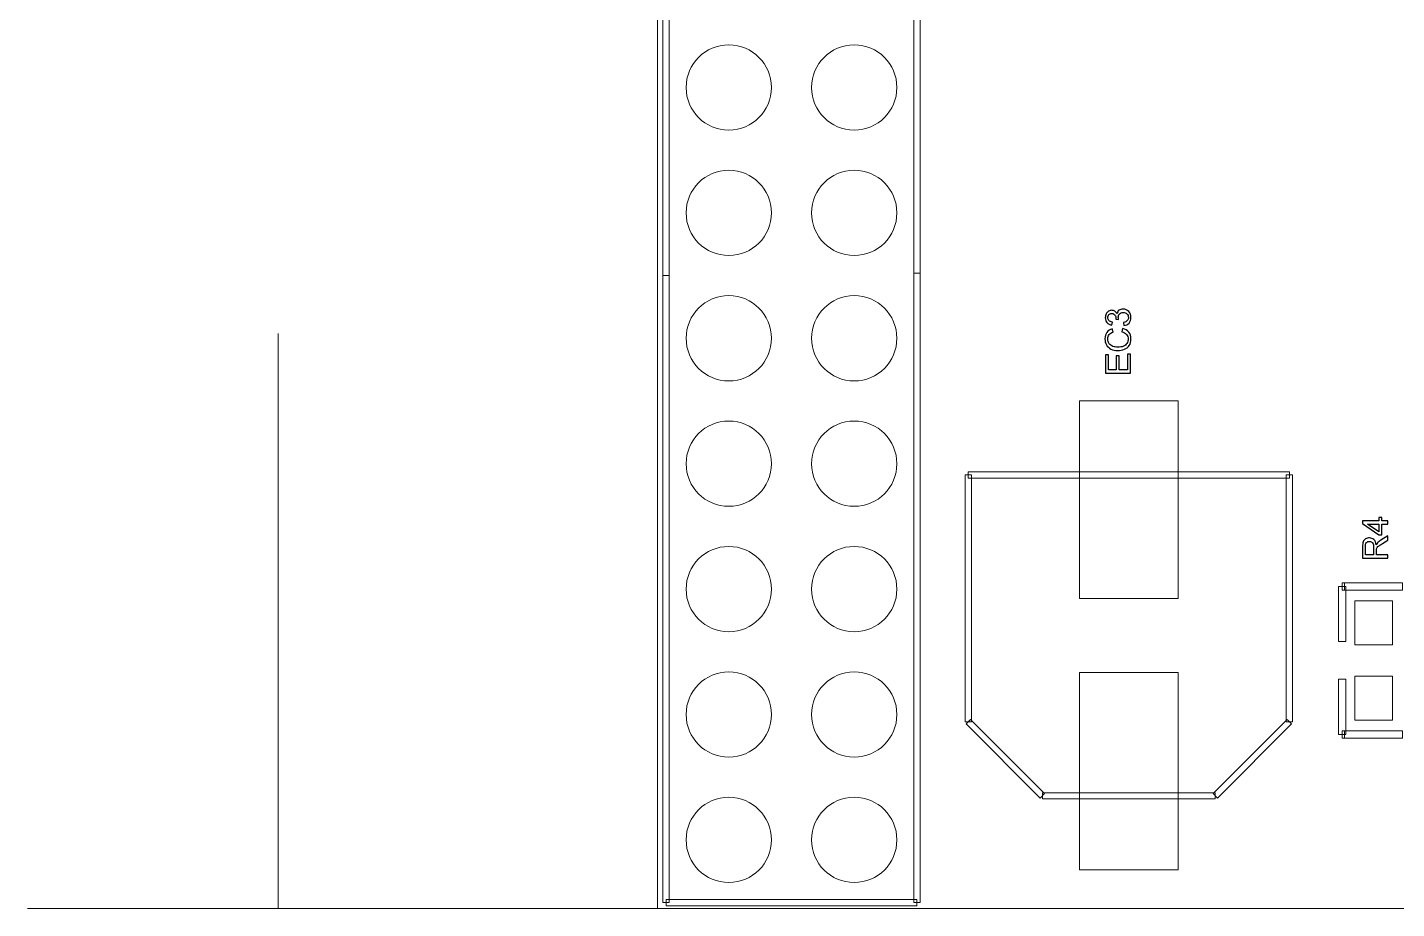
# Model space of a CAD drawing. Header units: millimetres. Extents: x -69 to 39, y -9 to 54.
# Drawn here: x -69.09 to -41.37, y -9.41 to 8.44 of the extents above; entities that cross this region are included whole.
import ezdxf

# ---------------------------------------------------------------- set-up
doc = ezdxf.new("R2010")
doc.units = ezdxf.units.MM
doc.header["$MEASUREMENT"] = 0
for name, color, linetype in [('BG_OUTLINE', 7, 'Continuous'), ('BG_SILKSCREEN_TOP', 7, 'Continuous'), ('PG_SILKSCREEN_BOTTOM', 7, 'Continuous'), ('PG_SILKSCREEN_TOP', 7, 'Continuous'), ('PIN_BOTTOM', 7, 'Continuous'), ('PIN_TOP', 7, 'Continuous'), ('RD_SILKSCREEN_TOP', 7, 'Continuous')]:
    doc.layers.add(name, color=color, linetype=linetype)

msp = doc.modelspace()

# ---------------------------------------------------------------- linework, layer by layer
at = {"layer": 'BG_OUTLINE', "color": 176, "lineweight": 9}
msp.add_open_spline([(22.1252, -9.4051), (22.1252, -9.4051), (-56.3279, -9.4051), (-56.3279, -9.4051), (-56.3279, -9.4051), (-56.3279, -9.4051), (-56.3279, 41.6488), (-56.3279, 41.6488), (-56.3279, 41.6488), (-56.3279, 41.6488), (22.3259, 41.6488), (22.3259, 41.6488), (22.3259, 41.6488), (22.9318, 41.6492), (23.513, 41.4088), (23.9418, 40.9807), (23.9418, 40.9807), (24.3705, 40.5525), (24.6115, 39.9687), (24.6119, 39.3628), (24.6119, 39.3628), (24.6119, 39.3628), (24.6119, -7.1191), (24.6119, -7.1191), (24.6119, -7.1191), (24.6123, -7.725), (24.372, -8.3063), (23.9438, -8.735), (23.9438, -8.735), (23.5156, -9.1637), (22.9318, -9.4047), (22.3259, -9.4051), (22.3259, -9.4051), (22.3259, -9.4051), (22.1252, -9.4051), (22.1252, -9.4051)], degree=3, knots=[0, 0, 0, 0, 0.1111111, 0.1111111, 0.1111111, 0.1111111, 0.2222222, 0.2222222, 0.2222222, 0.2222222, 0.3333333, 0.3333333, 0.3333333, 0.3333333, 0.4444444, 0.4444444, 0.4444444, 0.4444444, 0.5555556, 0.5555556, 0.5555556, 0.5555556, 0.6666667, 0.6666667, 0.6666667, 0.6666667, 0.7777778, 0.7777778, 0.7777778, 0.7777778, 0.8888889, 0.8888889, 0.8888889, 0.8888889, 1, 1, 1, 1], dxfattribs=at)
at = {"layer": 'BG_SILKSCREEN_TOP', "lineweight": 20}
for points in [[(-64.0081, 2.2442), (-64.0081, 2.2442), (-64.0081, -9.4051), (-64.0081, -9.4051)], [(-23.918, -9.4051), (-23.918, -9.4051), (-69.0881, -9.4051), (-69.0881, -9.4051)]]:
    msp.add_open_spline(points, degree=3, dxfattribs=at)
at = {"layer": 'PG_SILKSCREEN_BOTTOM', "color": 6, "lineweight": 9}
for points in [[(-56.221, 18.6571), (-56.221, 18.6571), (-56.094, 18.6571), (-56.094, 18.6571), (-56.094, 18.6571), (-56.094, 18.6571), (-56.094, 3.4171), (-56.094, 3.4171), (-56.094, 3.4171), (-56.094, 3.4171), (-56.221, 3.4171), (-56.221, 3.4171), (-56.221, 3.4171), (-56.221, 3.4171), (-56.221, 18.6571), (-56.221, 18.6571)], [(-51.014, 3.4679), (-51.014, 3.4679), (-51.141, 3.4679), (-51.141, 3.4679), (-51.141, 3.4679), (-51.141, 3.4679), (-51.141, 18.6571), (-51.141, 18.6571), (-51.141, 18.6571), (-51.141, 18.6571), (-51.014, 18.6571), (-51.014, 18.6571), (-51.014, 18.6571), (-51.014, 18.6571), (-51.014, 3.4679), (-51.014, 3.4679)], [(-56.221, 3.4171), (-56.221, 3.4171), (-56.094, 3.4171), (-56.094, 3.4171), (-56.094, 3.4171), (-56.094, 3.4171), (-56.094, -9.2829), (-56.094, -9.2829), (-56.094, -9.2829), (-56.094, -9.2829), (-56.221, -9.2829), (-56.221, -9.2829), (-56.221, -9.2829), (-56.221, -9.2829), (-56.221, 3.4171), (-56.221, 3.4171)], [(-51.014, -9.2829), (-51.014, -9.2829), (-51.141, -9.2829), (-51.141, -9.2829), (-51.141, -9.2829), (-51.141, -9.2829), (-51.141, 3.4679), (-51.141, 3.4679), (-51.141, 3.4679), (-51.141, 3.4679), (-51.014, 3.4679), (-51.014, 3.4679), (-51.014, 3.4679), (-51.014, 3.4679), (-51.014, -9.2829), (-51.014, -9.2829)], [(-56.1575, -9.3464), (-56.1575, -9.3464), (-56.1575, -9.2194), (-56.1575, -9.2194), (-56.1575, -9.2194), (-56.1575, -9.2194), (-51.0775, -9.2194), (-51.0775, -9.2194), (-51.0775, -9.2194), (-51.0775, -9.2194), (-51.0775, -9.3464), (-51.0775, -9.3464), (-51.0775, -9.3464), (-51.0775, -9.3464), (-56.1575, -9.3464), (-56.1575, -9.3464)]]:
    msp.add_open_spline(points, degree=3, knots=[0, 0, 0, 0, 0.25, 0.25, 0.25, 0.25, 0.5, 0.5, 0.5, 0.5, 0.75, 0.75, 0.75, 0.75, 1, 1, 1, 1], dxfattribs=at)
at = {"layer": 'PG_SILKSCREEN_TOP', "lineweight": 9}
for points in [[(-49.9738, -5.6205), (-49.9738, -5.6205), (-50.1008, -5.6205), (-50.1008, -5.6205), (-50.1008, -5.6205), (-50.1008, -5.6205), (-50.1008, -0.6205), (-50.1008, -0.6205), (-50.1008, -0.6205), (-50.1008, -0.6205), (-49.9738, -0.6205), (-49.9738, -0.6205), (-49.9738, -0.6205), (-49.9738, -0.6205), (-49.9738, -5.6205), (-49.9738, -5.6205)], [(-50.0373, -0.684), (-50.0373, -0.684), (-50.0373, -0.557), (-50.0373, -0.557), (-50.0373, -0.557), (-50.0373, -0.557), (-43.5375, -0.557), (-43.5375, -0.557), (-43.5375, -0.557), (-43.5375, -0.557), (-43.5375, -0.684), (-43.5375, -0.684), (-43.5375, -0.684), (-43.5375, -0.684), (-50.0373, -0.684), (-50.0373, -0.684)], [(-43.601, -0.6205), (-43.601, -0.6205), (-43.474, -0.6205), (-43.474, -0.6205), (-43.474, -0.6205), (-43.474, -0.6205), (-43.474, -5.6205), (-43.474, -5.6205), (-43.474, -5.6205), (-43.474, -5.6205), (-43.601, -5.6205), (-43.601, -5.6205), (-43.601, -5.6205), (-43.601, -5.6205), (-43.601, -0.6205), (-43.601, -0.6205)], [(-42.3932, -3.9975), (-42.3932, -3.9975), (-42.5456, -3.9975), (-42.5456, -3.9975), (-42.5456, -3.9975), (-42.5456, -3.9975), (-42.5456, -2.8799), (-42.5456, -2.8799), (-42.5456, -2.8799), (-42.5456, -2.8799), (-42.3932, -2.8799), (-42.3932, -2.8799), (-42.3932, -2.8799), (-42.3932, -2.8799), (-42.3932, -3.9975), (-42.3932, -3.9975)], [(-42.4694, -2.9561), (-42.4694, -2.9561), (-42.4694, -2.8037), (-42.4694, -2.8037), (-42.4694, -2.8037), (-42.4694, -2.8037), (-42.4186, -2.8037), (-42.4186, -2.8037), (-42.4186, -2.8037), (-42.4186, -2.8037), (-42.4186, -2.9561), (-42.4186, -2.9561), (-42.4186, -2.9561), (-42.4186, -2.9561), (-42.4694, -2.9561), (-42.4694, -2.9561)], [(-42.4186, -2.9561), (-42.4186, -2.9561), (-42.4186, -2.8037), (-42.4186, -2.8037), (-42.4186, -2.8037), (-42.4186, -2.8037), (-41.2502, -2.8037), (-41.2502, -2.8037), (-41.2502, -2.8037), (-41.2502, -2.8037), (-41.2502, -2.9561), (-41.2502, -2.9561), (-41.2502, -2.9561), (-41.2502, -2.9561), (-42.4186, -2.9561), (-42.4186, -2.9561)], [(-42.5456, -4.7595), (-42.5456, -4.7595), (-42.3932, -4.7595), (-42.3932, -4.7595), (-42.3932, -4.7595), (-42.3932, -4.7595), (-42.3932, -5.8771), (-42.3932, -5.8771), (-42.3932, -5.8771), (-42.3932, -5.8771), (-42.5456, -5.8771), (-42.5456, -5.8771), (-42.5456, -5.8771), (-42.5456, -5.8771), (-42.5456, -4.7595), (-42.5456, -4.7595)], [(-48.4925, -7.0755), (-48.4925, -7.0755), (-48.5824, -7.1653), (-48.5824, -7.1653), (-48.5824, -7.1653), (-48.5824, -7.1653), (-50.0822, -5.6654), (-50.0822, -5.6654), (-50.0822, -5.6654), (-50.0822, -5.6654), (-49.9924, -5.5756), (-49.9924, -5.5756), (-49.9924, -5.5756), (-49.9924, -5.5756), (-48.4925, -7.0755), (-48.4925, -7.0755)], [(-43.5824, -5.5756), (-43.5824, -5.5756), (-43.4926, -5.6654), (-43.4926, -5.6654), (-43.4926, -5.6654), (-43.4926, -5.6654), (-44.9924, -7.1653), (-44.9924, -7.1653), (-44.9924, -7.1653), (-44.9924, -7.1653), (-45.0822, -7.0755), (-45.0822, -7.0755), (-45.0822, -7.0755), (-45.0822, -7.0755), (-43.5824, -5.5756), (-43.5824, -5.5756)], [(-42.4694, -5.9533), (-42.4694, -5.9533), (-42.4694, -5.8009), (-42.4694, -5.8009), (-42.4694, -5.8009), (-42.4694, -5.8009), (-42.4186, -5.8009), (-42.4186, -5.8009), (-42.4186, -5.8009), (-42.4186, -5.8009), (-42.4186, -5.9533), (-42.4186, -5.9533), (-42.4186, -5.9533), (-42.4186, -5.9533), (-42.4694, -5.9533), (-42.4694, -5.9533)], [(-42.4186, -5.9533), (-42.4186, -5.9533), (-42.4186, -5.8009), (-42.4186, -5.8009), (-42.4186, -5.8009), (-42.4186, -5.8009), (-41.2502, -5.8009), (-41.2502, -5.8009), (-41.2502, -5.8009), (-41.2502, -5.8009), (-41.2502, -5.9533), (-41.2502, -5.9533), (-41.2502, -5.9533), (-41.2502, -5.9533), (-42.4186, -5.9533), (-42.4186, -5.9533)], [(-45.0373, -7.0569), (-45.0373, -7.0569), (-45.0373, -7.1839), (-45.0373, -7.1839), (-45.0373, -7.1839), (-45.0373, -7.1839), (-48.5375, -7.1839), (-48.5375, -7.1839), (-48.5375, -7.1839), (-48.5375, -7.1839), (-48.5375, -7.0569), (-48.5375, -7.0569), (-48.5375, -7.0569), (-48.5375, -7.0569), (-45.0373, -7.0569), (-45.0373, -7.0569)]]:
    msp.add_open_spline(points, degree=3, knots=[0, 0, 0, 0, 0.25, 0.25, 0.25, 0.25, 0.5, 0.5, 0.5, 0.5, 0.75, 0.75, 0.75, 0.75, 1, 1, 1, 1], dxfattribs=at)
at = {"layer": 'PIN_BOTTOM', "color": 9, "lineweight": 9}
for points in [[(-54.0239, 7.2271), (-54.0239, 7.704), (-54.4105, 8.0907), (-54.8874, 8.0907), (-54.8874, 8.0907), (-55.3644, 8.0907), (-55.751, 7.704), (-55.751, 7.2271), (-55.751, 7.2271), (-55.7511, 6.7501), (-55.3644, 6.3635), (-54.8875, 6.3635), (-54.8875, 6.3635), (-54.4105, 6.3635), (-54.0239, 6.7501), (-54.0239, 7.227)], [(-51.4839, 7.2271), (-51.4839, 7.704), (-51.8705, 8.0907), (-52.3474, 8.0907), (-52.3474, 8.0907), (-52.8244, 8.0907), (-53.211, 7.704), (-53.211, 7.2271), (-53.211, 7.2271), (-53.2111, 6.7501), (-52.8244, 6.3635), (-52.3475, 6.3635), (-52.3475, 6.3635), (-51.8705, 6.3635), (-51.4839, 6.7501), (-51.4839, 7.227)], [(-54.0239, 4.6871), (-54.0239, 5.164), (-54.4105, 5.5507), (-54.8874, 5.5507), (-54.8874, 5.5507), (-55.3644, 5.5507), (-55.751, 5.164), (-55.751, 4.6871), (-55.751, 4.6871), (-55.7511, 4.2101), (-55.3644, 3.8235), (-54.8875, 3.8235), (-54.8875, 3.8235), (-54.4105, 3.8235), (-54.0239, 4.2101), (-54.0239, 4.687)], [(-51.4839, 4.6871), (-51.4839, 5.164), (-51.8705, 5.5507), (-52.3474, 5.5507), (-52.3474, 5.5507), (-52.8244, 5.5507), (-53.211, 5.164), (-53.211, 4.6871), (-53.211, 4.6871), (-53.2111, 4.2101), (-52.8244, 3.8235), (-52.3475, 3.8235), (-52.3475, 3.8235), (-51.8705, 3.8235), (-51.4839, 4.2101), (-51.4839, 4.687)], [(-54.0239, 2.1471), (-54.0239, 2.624), (-54.4105, 3.0107), (-54.8874, 3.0107), (-54.8874, 3.0107), (-55.3644, 3.0107), (-55.751, 2.624), (-55.751, 2.1471), (-55.751, 2.1471), (-55.7511, 1.6701), (-55.3644, 1.2835), (-54.8875, 1.2835), (-54.8875, 1.2835), (-54.4105, 1.2835), (-54.0239, 1.6701), (-54.0239, 2.147)], [(-51.4839, 2.1471), (-51.4839, 2.624), (-51.8705, 3.0107), (-52.3474, 3.0107), (-52.3474, 3.0107), (-52.8244, 3.0107), (-53.211, 2.624), (-53.211, 2.1471), (-53.211, 2.1471), (-53.2111, 1.6701), (-52.8244, 1.2835), (-52.3475, 1.2835), (-52.3475, 1.2835), (-51.8705, 1.2835), (-51.4839, 1.6701), (-51.4839, 2.147)], [(-54.0239, -0.3929), (-54.0239, 0.084), (-54.4105, 0.4707), (-54.8874, 0.4707), (-54.8874, 0.4707), (-55.3644, 0.4707), (-55.751, 0.084), (-55.751, -0.3929), (-55.751, -0.3929), (-55.7511, -0.8699), (-55.3644, -1.2565), (-54.8875, -1.2565), (-54.8875, -1.2565), (-54.4105, -1.2565), (-54.0239, -0.8699), (-54.0239, -0.393)], [(-51.4839, -0.3929), (-51.4839, 0.084), (-51.8705, 0.4707), (-52.3474, 0.4707), (-52.3474, 0.4707), (-52.8244, 0.4707), (-53.211, 0.084), (-53.211, -0.3929), (-53.211, -0.3929), (-53.2111, -0.8699), (-52.8244, -1.2565), (-52.3475, -1.2565), (-52.3475, -1.2565), (-51.8705, -1.2565), (-51.4839, -0.8699), (-51.4839, -0.393)], [(-54.0239, -2.9329), (-54.0239, -2.456), (-54.4105, -2.0693), (-54.8874, -2.0693), (-54.8874, -2.0693), (-55.3644, -2.0693), (-55.751, -2.456), (-55.751, -2.9329), (-55.751, -2.9329), (-55.7511, -3.4099), (-55.3644, -3.7965), (-54.8875, -3.7965), (-54.8875, -3.7965), (-54.4105, -3.7965), (-54.0239, -3.4099), (-54.0239, -2.933)], [(-51.4839, -2.9329), (-51.4839, -2.456), (-51.8705, -2.0693), (-52.3474, -2.0693), (-52.3474, -2.0693), (-52.8244, -2.0693), (-53.211, -2.456), (-53.211, -2.9329), (-53.211, -2.9329), (-53.2111, -3.4099), (-52.8244, -3.7965), (-52.3475, -3.7965), (-52.3475, -3.7965), (-51.8705, -3.7965), (-51.4839, -3.4099), (-51.4839, -2.933)], [(-54.0239, -5.4729), (-54.0239, -4.996), (-54.4105, -4.6093), (-54.8874, -4.6093), (-54.8874, -4.6093), (-55.3644, -4.6093), (-55.751, -4.996), (-55.751, -5.4729), (-55.751, -5.4729), (-55.7511, -5.9499), (-55.3644, -6.3365), (-54.8875, -6.3365), (-54.8875, -6.3365), (-54.4105, -6.3365), (-54.0239, -5.9499), (-54.0239, -5.473)], [(-51.4839, -5.4729), (-51.4839, -4.996), (-51.8705, -4.6093), (-52.3474, -4.6093), (-52.3474, -4.6093), (-52.8244, -4.6093), (-53.211, -4.996), (-53.211, -5.4729), (-53.211, -5.4729), (-53.2111, -5.9499), (-52.8244, -6.3365), (-52.3475, -6.3365), (-52.3475, -6.3365), (-51.8705, -6.3365), (-51.4839, -5.9499), (-51.4839, -5.473)], [(-54.0239, -8.0129), (-54.0239, -7.536), (-54.4105, -7.1493), (-54.8874, -7.1493), (-54.8874, -7.1493), (-55.3644, -7.1493), (-55.751, -7.536), (-55.751, -8.0129), (-55.751, -8.0129), (-55.7511, -8.4899), (-55.3644, -8.8765), (-54.8875, -8.8765), (-54.8875, -8.8765), (-54.4105, -8.8765), (-54.0239, -8.4899), (-54.0239, -8.013)], [(-51.4839, -8.0129), (-51.4839, -7.536), (-51.8705, -7.1493), (-52.3474, -7.1493), (-52.3474, -7.1493), (-52.8244, -7.1493), (-53.211, -7.536), (-53.211, -8.0129), (-53.211, -8.0129), (-53.2111, -8.4899), (-52.8244, -8.8765), (-52.3475, -8.8765), (-52.3475, -8.8765), (-51.8705, -8.8765), (-51.4839, -8.4899), (-51.4839, -8.013)]]:
    msp.add_open_spline(points, degree=3, knots=[0, 0, 0, 0, 0.25, 0.25, 0.25, 0.25, 0.5, 0.5, 0.5, 0.5, 0.75, 0.75, 0.75, 0.75, 1, 1, 1, 1], dxfattribs=at)
at = {"layer": 'PIN_TOP', "color": 8, "lineweight": 9}
for points in [[(-54.0239, 7.2271), (-54.0239, 7.704), (-54.4105, 8.0907), (-54.8874, 8.0907), (-54.8874, 8.0907), (-55.3644, 8.0907), (-55.751, 7.704), (-55.751, 7.2271), (-55.751, 7.2271), (-55.7511, 6.7501), (-55.3644, 6.3635), (-54.8875, 6.3635), (-54.8875, 6.3635), (-54.4105, 6.3635), (-54.0239, 6.7501), (-54.0239, 7.227)], [(-51.4839, 7.2271), (-51.4839, 7.704), (-51.8705, 8.0907), (-52.3474, 8.0907), (-52.3474, 8.0907), (-52.8244, 8.0907), (-53.211, 7.704), (-53.211, 7.2271), (-53.211, 7.2271), (-53.2111, 6.7501), (-52.8244, 6.3635), (-52.3475, 6.3635), (-52.3475, 6.3635), (-51.8705, 6.3635), (-51.4839, 6.7501), (-51.4839, 7.227)], [(-54.0239, 4.6871), (-54.0239, 5.164), (-54.4105, 5.5507), (-54.8874, 5.5507), (-54.8874, 5.5507), (-55.3644, 5.5507), (-55.751, 5.164), (-55.751, 4.6871), (-55.751, 4.6871), (-55.7511, 4.2101), (-55.3644, 3.8235), (-54.8875, 3.8235), (-54.8875, 3.8235), (-54.4105, 3.8235), (-54.0239, 4.2101), (-54.0239, 4.687)], [(-51.4839, 4.6871), (-51.4839, 5.164), (-51.8705, 5.5507), (-52.3474, 5.5507), (-52.3474, 5.5507), (-52.8244, 5.5507), (-53.211, 5.164), (-53.211, 4.6871), (-53.211, 4.6871), (-53.2111, 4.2101), (-52.8244, 3.8235), (-52.3475, 3.8235), (-52.3475, 3.8235), (-51.8705, 3.8235), (-51.4839, 4.2101), (-51.4839, 4.687)], [(-54.0239, 2.1471), (-54.0239, 2.624), (-54.4105, 3.0107), (-54.8874, 3.0107), (-54.8874, 3.0107), (-55.3644, 3.0107), (-55.751, 2.624), (-55.751, 2.1471), (-55.751, 2.1471), (-55.7511, 1.6701), (-55.3644, 1.2835), (-54.8875, 1.2835), (-54.8875, 1.2835), (-54.4105, 1.2835), (-54.0239, 1.6701), (-54.0239, 2.147)], [(-51.4839, 2.1471), (-51.4839, 2.624), (-51.8705, 3.0107), (-52.3474, 3.0107), (-52.3474, 3.0107), (-52.8244, 3.0107), (-53.211, 2.624), (-53.211, 2.1471), (-53.211, 2.1471), (-53.2111, 1.6701), (-52.8244, 1.2835), (-52.3475, 1.2835), (-52.3475, 1.2835), (-51.8705, 1.2835), (-51.4839, 1.6701), (-51.4839, 2.147)], [(-45.7874, -3.1204), (-45.7874, -3.1204), (-47.7874, -3.1204), (-47.7874, -3.1204), (-47.7874, -3.1204), (-47.7874, -3.1204), (-47.7874, 0.8796), (-47.7874, 0.8796), (-47.7874, 0.8796), (-47.7874, 0.8796), (-45.7874, 0.8796), (-45.7874, 0.8796), (-45.7874, 0.8796), (-45.7874, 0.8796), (-45.7874, -3.1204), (-45.7874, -3.1204)], [(-54.0239, -0.3929), (-54.0239, 0.084), (-54.4105, 0.4707), (-54.8874, 0.4707), (-54.8874, 0.4707), (-55.3644, 0.4707), (-55.751, 0.084), (-55.751, -0.3929), (-55.751, -0.3929), (-55.7511, -0.8699), (-55.3644, -1.2565), (-54.8875, -1.2565), (-54.8875, -1.2565), (-54.4105, -1.2565), (-54.0239, -0.8699), (-54.0239, -0.393)], [(-51.4839, -0.3929), (-51.4839, 0.084), (-51.8705, 0.4707), (-52.3474, 0.4707), (-52.3474, 0.4707), (-52.8244, 0.4707), (-53.211, 0.084), (-53.211, -0.3929), (-53.211, -0.3929), (-53.2111, -0.8699), (-52.8244, -1.2565), (-52.3475, -1.2565), (-52.3475, -1.2565), (-51.8705, -1.2565), (-51.4839, -0.8699), (-51.4839, -0.393)], [(-54.0239, -2.9329), (-54.0239, -2.456), (-54.4105, -2.0693), (-54.8874, -2.0693), (-54.8874, -2.0693), (-55.3644, -2.0693), (-55.751, -2.456), (-55.751, -2.9329), (-55.751, -2.9329), (-55.7511, -3.4099), (-55.3644, -3.7965), (-54.8875, -3.7965), (-54.8875, -3.7965), (-54.4105, -3.7965), (-54.0239, -3.4099), (-54.0239, -2.933)], [(-51.4839, -2.9329), (-51.4839, -2.456), (-51.8705, -2.0693), (-52.3474, -2.0693), (-52.3474, -2.0693), (-52.8244, -2.0693), (-53.211, -2.456), (-53.211, -2.9329), (-53.211, -2.9329), (-53.2111, -3.4099), (-52.8244, -3.7965), (-52.3475, -3.7965), (-52.3475, -3.7965), (-51.8705, -3.7965), (-51.4839, -3.4099), (-51.4839, -2.933)], [(-42.2118, -3.172), (-42.2118, -3.172), (-41.4498, -3.172), (-41.4498, -3.172), (-41.4498, -3.172), (-41.4498, -3.172), (-41.4498, -4.061), (-41.4498, -4.061), (-41.4498, -4.061), (-41.4498, -4.061), (-42.2118, -4.061), (-42.2118, -4.061), (-42.2118, -4.061), (-42.2118, -4.061), (-42.2118, -3.172), (-42.2118, -3.172)], [(-54.0239, -5.4729), (-54.0239, -4.996), (-54.4105, -4.6093), (-54.8874, -4.6093), (-54.8874, -4.6093), (-55.3644, -4.6093), (-55.751, -4.996), (-55.751, -5.4729), (-55.751, -5.4729), (-55.7511, -5.9499), (-55.3644, -6.3365), (-54.8875, -6.3365), (-54.8875, -6.3365), (-54.4105, -6.3365), (-54.0239, -5.9499), (-54.0239, -5.473)], [(-51.4839, -5.4729), (-51.4839, -4.996), (-51.8705, -4.6093), (-52.3474, -4.6093), (-52.3474, -4.6093), (-52.8244, -4.6093), (-53.211, -4.996), (-53.211, -5.4729), (-53.211, -5.4729), (-53.2111, -5.9499), (-52.8244, -6.3365), (-52.3475, -6.3365), (-52.3475, -6.3365), (-51.8705, -6.3365), (-51.4839, -5.9499), (-51.4839, -5.473)], [(-45.7874, -8.6205), (-45.7874, -8.6205), (-47.7874, -8.6205), (-47.7874, -8.6205), (-47.7874, -8.6205), (-47.7874, -8.6205), (-47.7874, -4.6205), (-47.7874, -4.6205), (-47.7874, -4.6205), (-47.7874, -4.6205), (-45.7874, -4.6205), (-45.7874, -4.6205), (-45.7874, -4.6205), (-45.7874, -4.6205), (-45.7874, -8.6205), (-45.7874, -8.6205)], [(-42.2118, -4.696), (-42.2118, -4.696), (-41.4498, -4.696), (-41.4498, -4.696), (-41.4498, -4.696), (-41.4498, -4.696), (-41.4498, -5.585), (-41.4498, -5.585), (-41.4498, -5.585), (-41.4498, -5.585), (-42.2118, -5.585), (-42.2118, -5.585), (-42.2118, -5.585), (-42.2118, -5.585), (-42.2118, -4.696), (-42.2118, -4.696)], [(-54.0239, -8.0129), (-54.0239, -7.536), (-54.4105, -7.1493), (-54.8874, -7.1493), (-54.8874, -7.1493), (-55.3644, -7.1493), (-55.751, -7.536), (-55.751, -8.0129), (-55.751, -8.0129), (-55.7511, -8.4899), (-55.3644, -8.8765), (-54.8875, -8.8765), (-54.8875, -8.8765), (-54.4105, -8.8765), (-54.0239, -8.4899), (-54.0239, -8.013)], [(-51.4839, -8.0129), (-51.4839, -7.536), (-51.8705, -7.1493), (-52.3474, -7.1493), (-52.3474, -7.1493), (-52.8244, -7.1493), (-53.211, -7.536), (-53.211, -8.0129), (-53.211, -8.0129), (-53.2111, -8.4899), (-52.8244, -8.8765), (-52.3475, -8.8765), (-52.3475, -8.8765), (-51.8705, -8.8765), (-51.4839, -8.4899), (-51.4839, -8.013)]]:
    msp.add_open_spline(points, degree=3, knots=[0, 0, 0, 0, 0.25, 0.25, 0.25, 0.25, 0.5, 0.5, 0.5, 0.5, 0.75, 0.75, 0.75, 0.75, 1, 1, 1, 1], dxfattribs=at)
at = {"layer": 'RD_SILKSCREEN_TOP', "color": 1}
for points, knots in [([(-46.8878, 2.4052), (-46.8878, 2.4052), (-46.8961, 2.4676), (-46.8961, 2.4676), (-46.8961, 2.4676), (-46.8607, 2.4749), (-46.8352, 2.4871), (-46.8195, 2.5043), (-46.8195, 2.5043), (-46.8039, 2.5216), (-46.7961, 2.5426), (-46.7961, 2.5673), (-46.7961, 2.5673), (-46.7961, 2.5967), (-46.8063, 2.6216), (-46.8267, 2.6419), (-46.8267, 2.6419), (-46.847, 2.662), (-46.8723, 2.6722), (-46.9024, 2.6722), (-46.9024, 2.6722), (-46.9311, 2.6722), (-46.9548, 2.6629), (-46.9734, 2.6441), (-46.9734, 2.6441), (-46.992, 2.6253), (-47.0014, 2.6015), (-47.0014, 2.5725), (-47.0014, 2.5725), (-47.0014, 2.5607), (-46.999, 2.546), (-46.9944, 2.5284), (-46.9944, 2.5284), (-46.9944, 2.5284), (-47.0493, 2.5354), (-47.0493, 2.5354), (-47.0493, 2.5354), (-47.0488, 2.5396), (-47.0485, 2.5429), (-47.0485, 2.5455), (-47.0485, 2.5455), (-47.0485, 2.5721), (-47.0555, 2.596), (-47.0694, 2.6173), (-47.0694, 2.6173), (-47.0833, 2.6387), (-47.1047, 2.6493), (-47.1337, 2.6493), (-47.1337, 2.6493), (-47.1565, 2.6493), (-47.1756, 2.6415), (-47.1906, 2.626), (-47.1906, 2.626), (-47.2056, 2.6105), (-47.2132, 2.5904), (-47.2132, 2.5659), (-47.2132, 2.5659), (-47.2132, 2.5416), (-47.2055, 2.5213), (-47.1903, 2.5052), (-47.1903, 2.5052), (-47.175, 2.489), (-47.152, 2.4785), (-47.1214, 2.4739), (-47.1214, 2.4739), (-47.1214, 2.4739), (-47.1326, 2.4115), (-47.1326, 2.4115), (-47.1326, 2.4115), (-47.1745, 2.419), (-47.207, 2.4365), (-47.23, 2.4635), (-47.23, 2.4635), (-47.253, 2.4906), (-47.2646, 2.5243), (-47.2646, 2.5646), (-47.2646, 2.5646), (-47.2646, 2.5923), (-47.2586, 2.6179), (-47.2467, 2.6413), (-47.2467, 2.6413), (-47.2348, 2.6646), (-47.2185, 2.6825), (-47.1979, 2.695), (-47.1979, 2.695), (-47.1773, 2.7073), (-47.1555, 2.7136), (-47.1322, 2.7136), (-47.1322, 2.7136), (-47.1103, 2.7136), (-47.0903, 2.7077), (-47.0721, 2.6958), (-47.0721, 2.6958), (-47.0541, 2.684), (-47.0398, 2.6665), (-47.0291, 2.6434), (-47.0291, 2.6434), (-47.0222, 2.6735), (-47.0078, 2.6969), (-46.9858, 2.7136), (-46.9858, 2.7136), (-46.964, 2.7302), (-46.9367, 2.7385), (-46.9038, 2.7385), (-46.9038, 2.7385), (-46.8594, 2.7385), (-46.8217, 2.7224), (-46.7907, 2.6899), (-46.7907, 2.6899), (-46.7598, 2.6575), (-46.7444, 2.6165), (-46.7444, 2.567), (-46.7444, 2.567), (-46.7444, 2.5223), (-46.7577, 2.4852), (-46.7843, 2.4557), (-46.7843, 2.4557), (-46.8109, 2.4262), (-46.8454, 2.4093), (-46.8878, 2.4052)], [0, 0, 0, 0, 0.0333333, 0.0333333, 0.0333333, 0.0333333, 0.0666667, 0.0666667, 0.0666667, 0.0666667, 0.1, 0.1, 0.1, 0.1, 0.1333333, 0.1333333, 0.1333333, 0.1333333, 0.1666667, 0.1666667, 0.1666667, 0.1666667, 0.2, 0.2, 0.2, 0.2, 0.2333333, 0.2333333, 0.2333333, 0.2333333, 0.2666667, 0.2666667, 0.2666667, 0.2666667, 0.3, 0.3, 0.3, 0.3, 0.3333333, 0.3333333, 0.3333333, 0.3333333, 0.3666667, 0.3666667, 0.3666667, 0.3666667, 0.4, 0.4, 0.4, 0.4, 0.4333333, 0.4333333, 0.4333333, 0.4333333, 0.4666667, 0.4666667, 0.4666667, 0.4666667, 0.5, 0.5, 0.5, 0.5, 0.5333333, 0.5333333, 0.5333333, 0.5333333, 0.5666667, 0.5666667, 0.5666667, 0.5666667, 0.6, 0.6, 0.6, 0.6, 0.6333333, 0.6333333, 0.6333333, 0.6333333, 0.6666667, 0.6666667, 0.6666667, 0.6666667, 0.7, 0.7, 0.7, 0.7, 0.7333333, 0.7333333, 0.7333333, 0.7333333, 0.7666667, 0.7666667, 0.7666667, 0.7666667, 0.8, 0.8, 0.8, 0.8, 0.8333333, 0.8333333, 0.8333333, 0.8333333, 0.8666667, 0.8666667, 0.8666667, 0.8666667, 0.9, 0.9, 0.9, 0.9, 0.9333333, 0.9333333, 0.9333333, 0.9333333, 0.9666667, 0.9666667, 0.9666667, 0.9666667, 1, 1, 1, 1]), ([(-46.9319, 2.2798), (-46.9319, 2.2798), (-46.9148, 2.3472), (-46.9148, 2.3472), (-46.9148, 2.3472), (-46.8596, 2.3331), (-46.8174, 2.3076), (-46.7882, 2.271), (-46.7882, 2.271), (-46.7592, 2.2343), (-46.7447, 2.1894), (-46.7447, 2.1363), (-46.7447, 2.1363), (-46.7447, 2.0815), (-46.7559, 2.0369), (-46.7782, 2.0025), (-46.7782, 2.0025), (-46.8006, 1.9681), (-46.8329, 1.9419), (-46.8753, 1.924), (-46.8753, 1.924), (-46.9177, 1.9061), (-46.9632, 1.8971), (-47.0118, 1.8971), (-47.0118, 1.8971), (-47.0648, 1.8971), (-47.111, 1.9072), (-47.1505, 1.9275), (-47.1505, 1.9275), (-47.19, 1.9478), (-47.2199, 1.9766), (-47.2405, 2.014), (-47.2405, 2.014), (-47.261, 2.0514), (-47.2712, 2.0925), (-47.2712, 2.1374), (-47.2712, 2.1374), (-47.2712, 2.1884), (-47.2582, 2.2312), (-47.2323, 2.2659), (-47.2323, 2.2659), (-47.2063, 2.3006), (-47.1699, 2.3248), (-47.1229, 2.3384), (-47.1229, 2.3384), (-47.1229, 2.3384), (-47.1072, 2.2722), (-47.1072, 2.2722), (-47.1072, 2.2722), (-47.1443, 2.2603), (-47.1712, 2.2433), (-47.1882, 2.2207), (-47.1882, 2.2207), (-47.2051, 2.1983), (-47.2135, 2.1701), (-47.2135, 2.136), (-47.2135, 2.136), (-47.2135, 2.0969), (-47.2042, 2.0643), (-47.1855, 2.038), (-47.1855, 2.038), (-47.1666, 2.0116), (-47.1415, 1.9932), (-47.1098, 1.9826), (-47.1098, 1.9826), (-47.0783, 1.9719), (-47.0457, 1.9666), (-47.0122, 1.9666), (-47.0122, 1.9666), (-46.9688, 1.9666), (-46.9311, 1.9729), (-46.8987, 1.9854), (-46.8987, 1.9854), (-46.8665, 1.9981), (-46.8423, 2.0177), (-46.8263, 2.0444), (-46.8263, 2.0444), (-46.8103, 2.071), (-46.8024, 2.0998), (-46.8024, 2.1309), (-46.8024, 2.1309), (-46.8024, 2.1686), (-46.8133, 2.2005), (-46.835, 2.2267), (-46.835, 2.2267), (-46.8568, 2.2529), (-46.8891, 2.2705), (-46.9319, 2.2798)], [0, 0, 0, 0, 0.0454545, 0.0454545, 0.0454545, 0.0454545, 0.0909091, 0.0909091, 0.0909091, 0.0909091, 0.1363636, 0.1363636, 0.1363636, 0.1363636, 0.1818182, 0.1818182, 0.1818182, 0.1818182, 0.2272727, 0.2272727, 0.2272727, 0.2272727, 0.2727273, 0.2727273, 0.2727273, 0.2727273, 0.3181818, 0.3181818, 0.3181818, 0.3181818, 0.3636364, 0.3636364, 0.3636364, 0.3636364, 0.4090909, 0.4090909, 0.4090909, 0.4090909, 0.4545455, 0.4545455, 0.4545455, 0.4545455, 0.5, 0.5, 0.5, 0.5, 0.5454545, 0.5454545, 0.5454545, 0.5454545, 0.5909091, 0.5909091, 0.5909091, 0.5909091, 0.6363636, 0.6363636, 0.6363636, 0.6363636, 0.6818182, 0.6818182, 0.6818182, 0.6818182, 0.7272727, 0.7272727, 0.7272727, 0.7272727, 0.7727273, 0.7727273, 0.7727273, 0.7727273, 0.8181818, 0.8181818, 0.8181818, 0.8181818, 0.8636364, 0.8636364, 0.8636364, 0.8636364, 0.9090909, 0.9090909, 0.9090909, 0.9090909, 0.9545455, 0.9545455, 0.9545455, 0.9545455, 1, 1, 1, 1]), ([(-46.7534, 1.4436), (-46.7534, 1.4436), (-47.2625, 1.4436), (-47.2625, 1.4436), (-47.2625, 1.4436), (-47.2625, 1.4436), (-47.2625, 1.8116), (-47.2625, 1.8116), (-47.2625, 1.8116), (-47.2625, 1.8116), (-47.2024, 1.8116), (-47.2024, 1.8116), (-47.2024, 1.8116), (-47.2024, 1.8116), (-47.2024, 1.5109), (-47.2024, 1.5109), (-47.2024, 1.5109), (-47.2024, 1.5109), (-47.0465, 1.5109), (-47.0465, 1.5109), (-47.0465, 1.5109), (-47.0465, 1.5109), (-47.0465, 1.7926), (-47.0465, 1.7926), (-47.0465, 1.7926), (-47.0465, 1.7926), (-46.9868, 1.7926), (-46.9868, 1.7926), (-46.9868, 1.7926), (-46.9868, 1.7926), (-46.9868, 1.5109), (-46.9868, 1.5109), (-46.9868, 1.5109), (-46.9868, 1.5109), (-46.8135, 1.5109), (-46.8135, 1.5109), (-46.8135, 1.5109), (-46.8135, 1.5109), (-46.8135, 1.8235), (-46.8135, 1.8235), (-46.8135, 1.8235), (-46.8135, 1.8235), (-46.7534, 1.8235), (-46.7534, 1.8235), (-46.7534, 1.8235), (-46.7534, 1.8235), (-46.7534, 1.4436), (-46.7534, 1.4436)], [0, 0, 0, 0, 0.0833333, 0.0833333, 0.0833333, 0.0833333, 0.1666667, 0.1666667, 0.1666667, 0.1666667, 0.25, 0.25, 0.25, 0.25, 0.3333333, 0.3333333, 0.3333333, 0.3333333, 0.4166667, 0.4166667, 0.4166667, 0.4166667, 0.5, 0.5, 0.5, 0.5, 0.5833333, 0.5833333, 0.5833333, 0.5833333, 0.6666667, 0.6666667, 0.6666667, 0.6666667, 0.75, 0.75, 0.75, 0.75, 0.8333333, 0.8333333, 0.8333333, 0.8333333, 0.9166667, 0.9166667, 0.9166667, 0.9166667, 1, 1, 1, 1]), ([(-41.5466, -1.6158), (-41.5466, -1.6158), (-41.6685, -1.6158), (-41.6685, -1.6158), (-41.6685, -1.6158), (-41.6685, -1.6158), (-41.6685, -1.8366), (-41.6685, -1.8366), (-41.6685, -1.8366), (-41.6685, -1.8366), (-41.7258, -1.8366), (-41.7258, -1.8366), (-41.7258, -1.8366), (-41.7258, -1.8366), (-42.0557, -1.6043), (-42.0557, -1.6043), (-42.0557, -1.6043), (-42.0557, -1.6043), (-42.0557, -1.5532), (-42.0557, -1.5532), (-42.0557, -1.5532), (-42.0557, -1.5532), (-41.7258, -1.5532), (-41.7258, -1.5532), (-41.7258, -1.5532), (-41.7258, -1.5532), (-41.7258, -1.4844), (-41.7258, -1.4844), (-41.7258, -1.4844), (-41.7258, -1.4844), (-41.6685, -1.4844), (-41.6685, -1.4844), (-41.6685, -1.4844), (-41.6685, -1.4844), (-41.6685, -1.5532), (-41.6685, -1.5532), (-41.6685, -1.5532), (-41.6685, -1.5532), (-41.5466, -1.5532), (-41.5466, -1.5532), (-41.5466, -1.5532), (-41.5466, -1.5532), (-41.5466, -1.6158), (-41.5466, -1.6158)], [0, 0, 0, 0, 0.0909091, 0.0909091, 0.0909091, 0.0909091, 0.1818182, 0.1818182, 0.1818182, 0.1818182, 0.2727273, 0.2727273, 0.2727273, 0.2727273, 0.3636364, 0.3636364, 0.3636364, 0.3636364, 0.4545455, 0.4545455, 0.4545455, 0.4545455, 0.5454545, 0.5454545, 0.5454545, 0.5454545, 0.6363636, 0.6363636, 0.6363636, 0.6363636, 0.7272727, 0.7272727, 0.7272727, 0.7272727, 0.8181818, 0.8181818, 0.8181818, 0.8181818, 0.9090909, 0.9090909, 0.9090909, 0.9090909, 1, 1, 1, 1]), ([(-41.7258, -1.6158), (-41.7258, -1.6158), (-41.9553, -1.6158), (-41.9553, -1.6158), (-41.9553, -1.6158), (-41.9553, -1.6158), (-41.7258, -1.7751), (-41.7258, -1.7751), (-41.7258, -1.7751), (-41.7258, -1.7751), (-41.7258, -1.6158), (-41.7258, -1.6158)], [0, 0, 0, 0, 0.3333333, 0.3333333, 0.3333333, 0.3333333, 0.6666667, 0.6666667, 0.6666667, 0.6666667, 1, 1, 1, 1]), ([(-41.5466, -2.3033), (-41.5466, -2.3033), (-42.0557, -2.3033), (-42.0557, -2.3033), (-42.0557, -2.3033), (-42.0557, -2.3033), (-42.0557, -2.0776), (-42.0557, -2.0776), (-42.0557, -2.0776), (-42.0557, -2.0322), (-42.0511, -1.9977), (-42.042, -1.9741), (-42.042, -1.9741), (-42.0328, -1.9505), (-42.0167, -1.9317), (-41.9936, -1.9174), (-41.9936, -1.9174), (-41.9704, -1.9033), (-41.9448, -1.8963), (-41.9168, -1.8963), (-41.9168, -1.8963), (-41.8806, -1.8963), (-41.8503, -1.9079), (-41.8255, -1.9314), (-41.8255, -1.9314), (-41.8007, -1.9548), (-41.785, -1.9909), (-41.7782, -2.0398), (-41.7782, -2.0398), (-41.7697, -2.0219), (-41.7613, -2.0083), (-41.7528, -1.9991), (-41.7528, -1.9991), (-41.7348, -1.9794), (-41.7122, -1.9608), (-41.6852, -1.9431), (-41.6852, -1.9431), (-41.6852, -1.9431), (-41.5466, -1.8546), (-41.5466, -1.8546), (-41.5466, -1.8546), (-41.5466, -1.8546), (-41.5466, -1.9394), (-41.5466, -1.9394), (-41.5466, -1.9394), (-41.5466, -1.9394), (-41.6526, -2.0067), (-41.6526, -2.0067), (-41.6526, -2.0067), (-41.683, -2.0264), (-41.7065, -2.0426), (-41.7226, -2.0554), (-41.7226, -2.0554), (-41.7389, -2.0681), (-41.7502, -2.0795), (-41.7566, -2.0895), (-41.7566, -2.0895), (-41.7632, -2.0996), (-41.7677, -2.1098), (-41.7703, -2.1202), (-41.7703, -2.1202), (-41.7718, -2.1279), (-41.7726, -2.1404), (-41.7726, -2.1578), (-41.7726, -2.1578), (-41.7726, -2.1578), (-41.7726, -2.2359), (-41.7726, -2.2359), (-41.7726, -2.2359), (-41.7726, -2.2359), (-41.5466, -2.2359), (-41.5466, -2.2359), (-41.5466, -2.2359), (-41.5466, -2.2359), (-41.5466, -2.3033), (-41.5466, -2.3033)], [0, 0, 0, 0, 0.0526316, 0.0526316, 0.0526316, 0.0526316, 0.1052632, 0.1052632, 0.1052632, 0.1052632, 0.1578947, 0.1578947, 0.1578947, 0.1578947, 0.2105263, 0.2105263, 0.2105263, 0.2105263, 0.2631579, 0.2631579, 0.2631579, 0.2631579, 0.3157895, 0.3157895, 0.3157895, 0.3157895, 0.3684211, 0.3684211, 0.3684211, 0.3684211, 0.4210526, 0.4210526, 0.4210526, 0.4210526, 0.4736842, 0.4736842, 0.4736842, 0.4736842, 0.5263158, 0.5263158, 0.5263158, 0.5263158, 0.5789474, 0.5789474, 0.5789474, 0.5789474, 0.6315789, 0.6315789, 0.6315789, 0.6315789, 0.6842105, 0.6842105, 0.6842105, 0.6842105, 0.7368421, 0.7368421, 0.7368421, 0.7368421, 0.7894737, 0.7894737, 0.7894737, 0.7894737, 0.8421053, 0.8421053, 0.8421053, 0.8421053, 0.8947368, 0.8947368, 0.8947368, 0.8947368, 0.9473684, 0.9473684, 0.9473684, 0.9473684, 1, 1, 1, 1]), ([(-41.831, -2.2359), (-41.831, -2.2359), (-41.831, -2.0911), (-41.831, -2.0911), (-41.831, -2.0911), (-41.831, -2.0604), (-41.8342, -2.0362), (-41.8406, -2.0189), (-41.8406, -2.0189), (-41.847, -2.0015), (-41.8572, -1.9883), (-41.8711, -1.9793), (-41.8711, -1.9793), (-41.8851, -1.9703), (-41.9003, -1.9658), (-41.9168, -1.9658), (-41.9168, -1.9658), (-41.9408, -1.9658), (-41.9606, -1.9744), (-41.9762, -1.992), (-41.9762, -1.992), (-41.9917, -2.0094), (-41.9994, -2.037), (-41.9994, -2.0748), (-41.9994, -2.0748), (-41.9994, -2.0748), (-41.9994, -2.2359), (-41.9994, -2.2359), (-41.9994, -2.2359), (-41.9994, -2.2359), (-41.831, -2.2359), (-41.831, -2.2359)], [0, 0, 0, 0, 0.125, 0.125, 0.125, 0.125, 0.25, 0.25, 0.25, 0.25, 0.375, 0.375, 0.375, 0.375, 0.5, 0.5, 0.5, 0.5, 0.625, 0.625, 0.625, 0.625, 0.75, 0.75, 0.75, 0.75, 0.875, 0.875, 0.875, 0.875, 1, 1, 1, 1])]:
    msp.add_open_spline(points, degree=3, knots=knots, dxfattribs=at)

doc.saveas('drawing.dxf')
